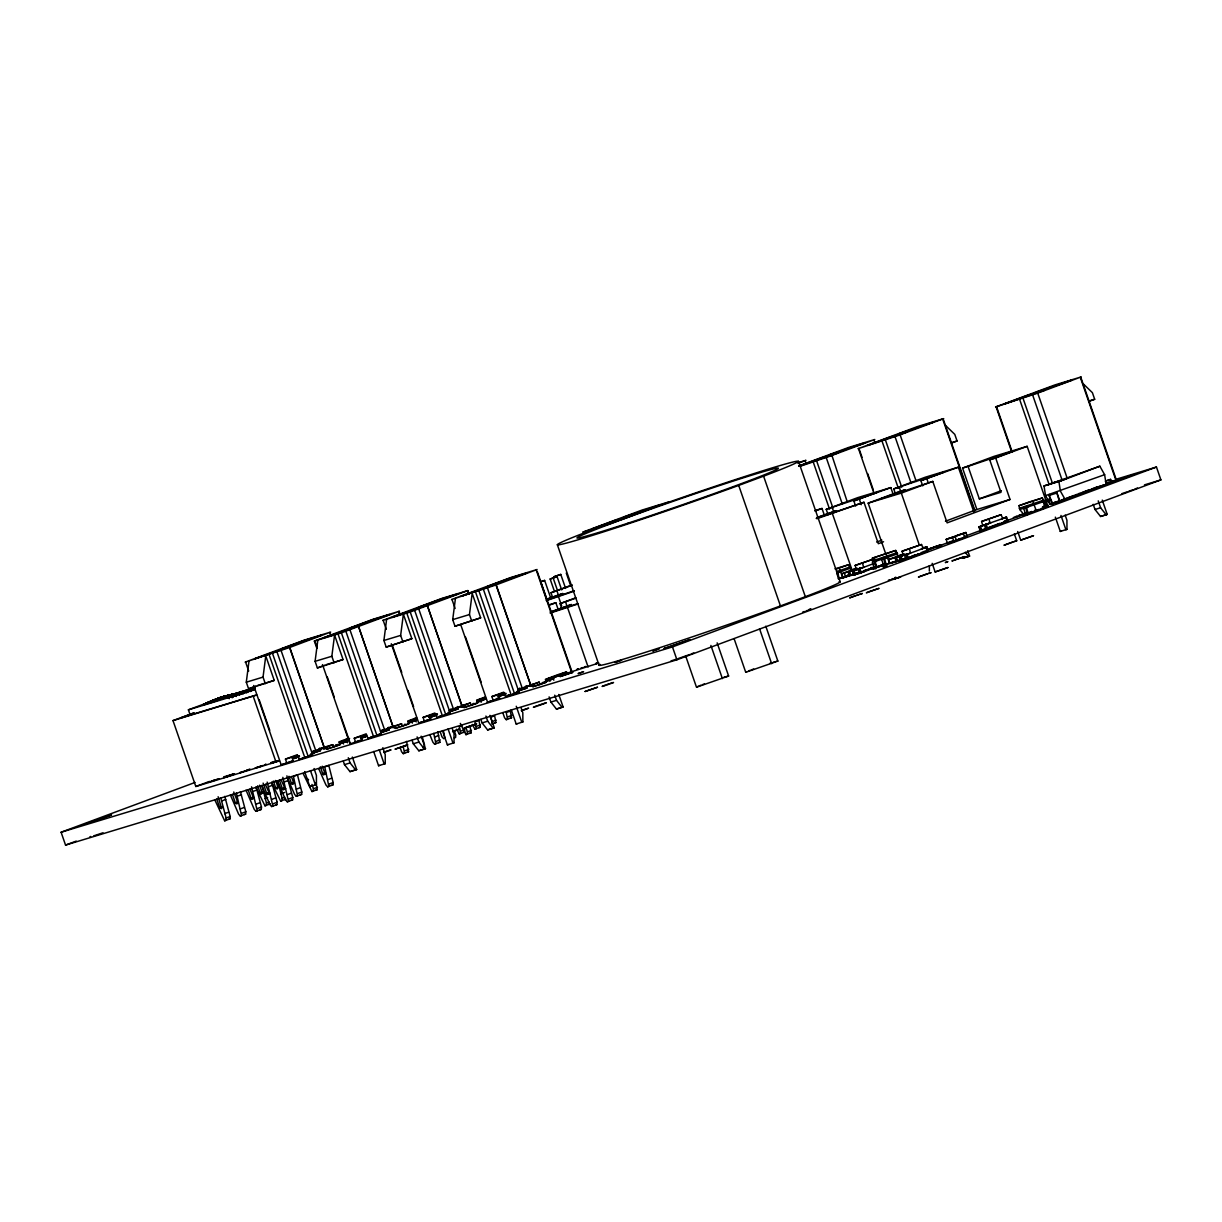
<?xml version="1.0" encoding="UTF-8"?>
<svg xmlns="http://www.w3.org/2000/svg" width="1222" height="1222" viewBox="0 0 1222 1222"><rect width="100%" height="100%" fill="white"/><g stroke="black" fill="none" stroke-linecap="round" stroke-linejoin="round"><path stroke-width="1.5" d="M850.497 571.499L850.588 568.093L848.786 564.656L834.977 568.856M897.406 557.278L897.498 553.872L895.711 550.45L872.34 558.179L873.043 561.983M1044.016 508.184L1044.184 501.387L1042.397 497.965L1028.588 502.15L1019.026 505.694L1019.744 509.498L1024.082 514.752L1044.016 508.184L1024.082 514.752M239.604 695.364L239.726 693.577L254.894 687.94M220.724 797.859L226.131 818.007L225.917 820.39L224.634 820.772L214.721 799.677M224.634 820.772L229.95 818.877L230.164 816.51L224.756 796.362M236.381 793.109L241.574 815.639L240.291 816.021L238.641 814.219L230.378 794.926M240.291 816.021L245.607 814.142L245.821 811.759L240.413 791.612M251.518 786.831L257.246 810.889L255.948 811.286L254.298 809.468L246.034 790.191M255.948 811.286L261.279 809.392L261.477 807.024L256.085 786.861M262.119 785.914L266.457 803.022L266.259 805.39L264.96 805.787L256.116 787.732M267.175 782.095L272.903 806.138L271.62 806.535L269.955 804.733L261.707 785.441M271.62 806.535L276.936 804.641L277.15 802.274L271.742 782.111M277.776 781.163L282.129 798.272L281.915 800.639L280.632 801.036L271.773 782.997M282.847 777.345L288.56 801.403L287.277 801.785L285.627 799.982L277.363 780.69M287.277 801.785L292.608 799.891L292.806 797.523L286.88 775.848M296.289 796.286L301.62 794.392L301.819 792.024L297.481 774.916L293.448 776.428L297.572 795.904L296.289 796.286L294.639 794.483L287.43 778.246M311.946 784.448L313.443 788.786L313.244 791.153L311.946 791.535L303.102 773.495M311.946 791.535L317.277 789.656L315.979 782.935M327.618 786.8L332.934 784.906L333.148 782.538L328.794 765.43L324.762 766.927L328.901 786.403L327.618 786.8L325.953 784.982L318.759 768.745M406.483 741.372L407.293 745.023L395.027 749.178L407.781 744.763L403.26 746.52L404.558 753.241L403.26 753.623L401.61 751.82L400.113 747.482M403.26 753.623L408.591 751.729L407.293 745.023M433.779 733.383L435.887 743.74L434.589 744.137L432.939 742.319L429.808 734.59M434.589 744.137L439.92 742.243L437.812 731.886M461.947 725.792L459.258 726.785L460.557 733.49L459.258 733.887L456.616 729.183M459.258 733.887L464.589 731.993L464.803 729.626M465.918 734.636L471.234 732.742L469.951 726.036L465.918 727.533L467.415 731.871L467.201 734.239L465.918 734.636L460.312 723.393M474.93 729.137L480.246 727.243L478.963 720.537L474.915 722.034L476.213 728.74L474.93 729.137L472.272 724.432M492.084 721.622L491.886 724.004L495.918 722.508L494.62 715.787L490.587 717.283L492.084 721.622L496.117 720.125M506.244 719.651L511.575 717.757L510.277 711.051L506.244 712.548L507.542 719.254L506.244 719.651L504.594 717.833L503.097 713.495M254.298 687.91L245.698 691.973L254.94 687.711L236.426 693.775L236.243 695.715L234.792 694.371L226.223 697.793L239.726 693.577M265.327 683.724L263.036 677.11L265.77 655.893L274.247 680.41L248.585 688.796L246.294 682.197L249.013 660.98M334.125 662.874L331.849 656.26L334.568 635.043L343.061 659.544L317.384 667.945L315.093 661.331L317.827 640.114M402.939 642.008L400.648 635.409L403.382 614.192L411.86 638.694L386.198 647.095L383.907 640.481L386.626 619.264M471.738 621.158L469.462 614.559L472.181 593.342L480.674 617.843L454.996 626.229L452.705 619.63L455.439 598.413M242.964 694.203L243.209 692.37M237.832 695.135L238.137 693.18L239.481 694.554L239.863 692.568L241.162 693.974L241.62 691.973L242.842 693.393L244.492 692.843L243.346 691.377L242.842 693.393M246.202 693.057L246.539 691.178L247.715 692.507M250.846 689.59L250.357 691.515L252.007 689.147M1096.577 487.456L1104.413 485.042L1059.978 501.28L1056.694 492.237L1059.505 501.692L1070.991 497.186M874.876 567.741L873.119 568.856L872.707 567.65L873.837 567.222M246.08 692.309L246.676 690.262L247.592 691.805L246.08 692.309L245.042 690.797M249.655 689.284L248.998 691.347L248.219 689.758M234.807 694.065L219.425 697.945L203.784 704.529L225.276 696.387L235.602 693.668L203.539 704.743L218.937 697.991L235.663 693.592L222.801 696.754L203.769 704.727L219.853 697.686L235.128 693.653M253.091 688.23L252.328 690.323L254.833 687.619L218.539 698.617L188.402 709.829L190.235 715.114M1026.251 513.836L1024.494 514.951L1024.067 513.744L1025.197 513.316M208.275 702.696L212.277 700.542L204.257 704.3M250.434 689.911L254.436 687.772L219.929 698.358M212.536 700.45L204.96 703.994L219.425 697.945L205.785 704.208M289.583 647.523L330.673 632.064L304.324 640.099L245.148 662.141L289.583 647.523L324.365 747.94L289.751 647.324M496.01 584.956L537.1 569.498L510.735 577.532L451.56 599.528L496.01 584.956L530.776 685.374L496.163 584.758M449.436 710.761L470.394 702.971L471.218 705.384L477.573 703.017L476.748 700.603L485.485 697.365M206.197 703.444L203.539 704.743L214.262 701L219.425 697.945L205.876 703.628L207.618 702.681M255.077 689.177L245.928 691.957L254.436 687.772L245.714 691.896L254.695 687.665M208.168 703.49L235.602 693.668M219.425 697.945L214.705 700.343L223.473 696.509L234.105 694.371L221.09 697.258L218.937 697.991L235.311 693.836M838.918 579.075L838.078 572.706L850.588 568.093M685.588 655.725L696.464 687.146L698.572 686.153M717.131 642.864L728.618 676.026L696.616 687.161M734.239 639.06L745.71 672.222L746.902 671.596M765.782 626.183L777.864 661.087L745.863 672.237M214.705 700.343L219.166 697.961L235.51 693.577M231.218 694.936L233.203 694.738L220.54 697.441L211.207 702.513M232.119 695.165L229.064 695.287L222.404 698.709L216.905 699.244L231.722 694.615L227.46 695.776M220.479 699.381L221.808 698.419L218.28 698.77L221.808 698.419L212.918 701.963L213.529 701.245L211.07 701.581L218.494 698.266M247.058 691.683L248.677 690.613L246.37 691.866M253.366 689.743L254.97 688.704L246.432 691.53M208.809 702.085L215.591 699.29L207.251 702.833L217.287 698.74L216.141 699.519M215.622 699.274L204.211 704.636M89.771 836.994L90.642 836.459M404.558 724.325L405.322 724.249M518.021 691.912L513.209 693.791M542.171 682.609L542.935 682.533M1051.332 503.006L1052.096 502.929M206.885 703.887L208.855 702.742L204.899 704.468L211.498 701.016M225.276 696.387L223.962 697.136L225.749 696.54M206.976 703.185L208.458 702.345M249.151 690.415L254.94 687.711M247.944 691.438L253.03 688.872M209.741 702.146L217.317 698.847L209.329 701.825M212.949 700.97L214.644 700.038L212.659 700.389M250.617 689.559L248.035 690.858L255.108 688.2M213.881 699.916L219.807 697.976M205.876 703.628L209.588 701.734M248.035 690.858L254.833 687.619M943.537 418.672L900.11 434.833L916.256 481.453M995.609 406.972L1054.846 384.945L1081.195 376.911L1037.722 393.117L1066.913 477.405M216.905 699.244L220.372 697.579M207.251 702.833L209.115 701.932M251.274 689.147L249.777 689.911M251.778 690.262L254.97 688.704L249.044 691.102M251.747 688.948L249.425 690.048L254.436 687.772M900.767 434.681L858.058 448.703L917.233 426.661L943.583 418.611M858.043 569.192L859.265 568.704L857.294 569.269M904.967 554.971L906.174 554.483L904.204 555.048M907.457 554.085L905.884 554.696M903.394 555.323L904.845 554.88C904.448 561.219 910.772 559.294 906.709 554.528L905.976 554.757M986.368 524.375L987.361 524.238L986.414 524.635M1013.374 517.486L1014.245 517.395M1014.321 533.877L1016.719 540.766L1003.965 545.241L1012.778 541.957M1020.721 540.155L1033.461 535.694L1020.721 540.155L1017.727 531.539M875.746 566.657L872.707 567.65M883.185 564.396L882.055 564.824L882.483 566.015C890.349 566.794 882.238 559.63 885.858 558.103L884.606 557.217A2.123 1.696 73.1 0 0 883.827 559.462L885.232 563.571M885.11 563.816L882.055 564.824M1027.167 512.721L1024.067 513.744M211.284 701.581L214.644 700.038M987.666 528.759L1007.997 521.214L1006.592 517.196L980.67 526.346L986.826 524.101M984.367 525.002L985.894 529.401L987.269 528.958M487.273 702.329L499.615 698.22L498.775 695.807L505.771 693.21M250.327 690.705L254.97 688.704M251.9 689.376L255.169 687.971M314.36 641.076L340.251 633.256L399.487 611.199L373.122 619.249L314.36 641.076L316.88 648.378M418.611 723.119L430.816 719.071L429.976 716.657L436.957 714.06M233.753 694.004L230.393 694.753L234.548 693.791L218.28 698.77L219.945 698.648M846.831 500.516L831.953 455.531L800.593 466.132M392.949 727.793L395.073 727.029M859.066 568.978L859.799 568.749C862.427 573.744 860.028 574.508 859.066 568.978C863.893 566.977 854.636 568.704 860.41 573.103L859.433 573.393L857.905 569.009M533.892 706.927C528.943 709.31 560.791 697.762 538.138 705.369M1001.353 523.398L1002.422 522.985L1001.429 523.276M811.148 609.03L809.132 609.809M867.589 592.227L866.337 592.823L879.076 588.347L868.766 591.784M953.16 560.424L951.907 561.02L964.662 556.606L954.336 559.982M229.858 694.936L222.969 696.708L229.965 694.875M467.827 590.577L441.936 598.383L382.7 620.425L409.049 612.405L467.827 590.577L469.049 594.091M560.211 676.545L572.706 672.329L560.211 676.545L559.37 674.132L545.394 679.325M208.504 782.187L210.26 781.5M217.149 779.407L218.921 778.72M224.13 777.436L225.902 776.749M234.548 773.984L223.763 777.666M239.772 772.701L241.528 772.014M250.189 769.234L245.744 770.883M257.17 767.279L255.047 768.18L261.386 766.148M264.074 765.186L266.197 764.269L265.067 764.575M272.812 762.528L270.688 763.445L277.027 761.413M309.471 755.395L311.595 754.478L310.464 754.784M337.516 744.488L335.393 745.405L336.508 745.099M378.27 734.529L380.042 733.842M447.084 713.679L448.841 712.991M507.237 695.608L508.994 694.921M1003.613 521.718L1005.523 521.015M1007.325 520.541L1007.753 520.282M691.041 654.014L693.806 652.93M1134.734 489.09L1137.514 488.006M350.179 743.831L362.002 739.921L361.162 737.508M699.732 685.695L701.107 685.16M748.994 670.756L750.369 670.236M859.173 568.673L859.921 568.566M859.494 573.378L860.716 572.874L854.392 574.89L853.063 570.705L854.835 570.124M1024.448 513.866L1018.522 516.005M894.703 578.006L895.879 577.548M945.477 562.67L947.905 561.631L945.416 562.349M229.446 696.173L218.937 697.991L220.54 697.441M922.87 552.772L921.587 553.276L927.895 551.275M979.525 526.713L980.976 530.883L987.193 528.851L985.894 529.401M763.597 476.168L738.714 485.424A127.592 3.788 -19.1 0 1 557.858 544.89A127.592 3.788 -19.1 0 1 718.567 485.165A127.592 3.788 -19.1 0 1 763.597 476.168L805.329 596.687L780.446 605.929A127.592 3.788 -19.1 0 1 653.159 649.844A127.592 3.788 -19.1 0 1 600.017 664.386M797.966 463.352L805.97 460.327L798.699 462.512M831.311 455.684L874.784 439.492L848.74 447.405L798.806 465.933M229.324 696.403L232.088 697.243L233.341 696.769L233.249 694.936L234.746 696.25L234.792 694.371L236.426 693.775M1106.093 483.408L1116.511 479.818M610.282 523.673L618.225 520.725M995.609 407.002L1037.722 393.117M248.585 688.796L255.719 686.138M550.694 597.925L544.63 580.419L540.689 581.886L546.142 597.634M560.761 574.416L553.765 576.815L560.761 574.416L565.618 588.424M550.144 579.014L557.14 576.631L550.144 579.014L554.391 591.265M279.441 760.909L195.81 786.494L173.005 720.613L194.252 712.716M193.381 713.236L180.871 717.879L255.535 695.257M317.384 667.945L324.517 665.287M173.005 720.613L256.773 694.982M386.198 647.095L411.86 638.694M454.996 626.229L480.674 617.843M951.709 442.975L957.07 440.974L954.779 434.375L944.698 424.645M552.879 598.169L551 592.762L571.972 584.971M551 592.762L572.247 585.277M546.402 599.192L562.853 593.48L547.578 599.162M574.325 590.7L546.31 600.124M546.371 600.644L574.309 591.097M1089.321 401.259L1094.683 399.273L1092.392 392.659L1083.578 384.151M548.861 605.333L555.842 602.736L558.332 609.915M561.295 607.227L560.043 603.622L575.776 597.787M560.043 603.622L575.761 598.169M815.028 511.056L822.024 508.459L824.514 515.638M828.104 514.752L826.225 509.345L857.691 497.644L890.838 487.593L893.313 494.773M550.206 612.008L571.453 604.493L551.076 612.054M826.225 509.345L877.625 492.13L853.857 500.974L855.629 506.091M577.838 603.607L551.29 612.222M550.175 613.093L578.113 603.912M853.857 500.974L890.838 487.593M816.846 517.517L836.337 510.643L817.671 517.578M895.619 494.33L893.74 488.922L925.207 477.237L958.354 467.186L973.888 512.049M893.74 488.922L944.682 471.86L920.914 480.689L922.702 485.821M816.815 518.724L863.969 502.273L878.328 543.714L883.567 541.758M920.914 480.689L958.354 467.186M885.568 553.383L868.17 503.143L899.636 491.458L905.151 489.778L881.383 498.622L932.783 481.407L947.126 522.863L1010.044 499.477L995.701 458.021L989.728 459.839L1000.986 492.329L979.326 498.882L968.068 466.392L962.554 468.072L976.897 509.513L1010.044 499.477M962.554 468.072L994.005 456.371L1027.152 446.336L1047.666 505.541M968.068 466.392L1013.496 450.994L989.728 459.839M868.17 503.143L901.317 493.108L932.783 481.407M995.701 458.021L1027.152 446.336M1116.297 479.207L1156.455 467.033L1160.9 479.895L676.927 659.788L65.545 845.089L61.1 832.243L195.046 782.447M195.81 786.494L209.39 781.454M211.406 781.194L214.094 780.186M213.224 780.736L217.256 779.239M229.767 775.451L225.734 776.948L232.913 774.488M241.391 772.197L245.423 770.7M244.537 771.235L248.57 769.738M979.326 498.882L1001.398 490.679M257.048 767.447L261.08 765.95M260.21 766.5L262.898 765.491M276.752 761.199L272.72 762.696L278.555 760.741M299.344 755.776L292.364 758.373L293.204 760.771L286.849 763.139L285.459 759.122L297.313 754.722M292.211 757.93L297.45 755.99M293.402 758.327L296.549 757.151M294.349 758.19L297.496 757.029M293.922 758.633L297.572 757.273M311.656 752.034L318.652 749.437M320.088 749.055L325.281 747.131M338.983 741.891L347.705 738.638M876.632 542.064L881.872 540.124M311.824 752.477L332.781 744.687L333.621 747.085L339.96 744.733L339.136 742.319L349.614 738.424M327.557 747.513L323.525 748.949L327.114 747.589M65.545 845.089L76.268 841.103M310.587 754.066L320.515 750.629L319.675 748.215M341.473 742.839L347.827 740.471L343.581 741.754M355.648 742.289L354.258 738.271L366.111 733.857M285.459 759.122L297.771 755.395L299.161 759.412L312.649 754.875L277.043 652.044M332.781 744.687L325.632 746.841L326.473 749.254L331.238 747.482M299.161 759.412L312.649 754.875M361.009 737.08L366.249 735.14M360.536 737.798L366.401 735.568M360.627 738.057L365.347 736.301M363.148 737.34L366.295 736.163M362.72 737.783L366.386 736.423M380.47 731.184L392.69 726.632M407.781 721.026L416.519 717.788M945.446 521.214L976.897 509.513M387.16 728.847L394.08 726.265M380.622 731.611L401.58 723.821L402.42 726.235L408.774 723.867L407.934 721.469L416.671 718.215M1060.314 500.363L1050.294 504.09L1045.543 495.628L1044.016 485.944L1061.139 480.826L1099.861 466.208L1104.627 474.686L1106.139 484.355L1092.88 489.335M1046.261 485.333L1099.861 466.208M388.489 727.365L389.314 729.778L382.96 732.131L382.135 729.717M410.287 721.973L416.626 719.621L412.379 720.904M424.462 721.423L423.072 717.406L434.925 713.006M1061.139 480.826L1058.894 481.437L1060.406 491.122L1065.172 499.584L1049.683 504.258L1048.293 500.241L1044.779 501.31M354.258 738.271L366.569 734.529L367.959 738.546L381.463 734.025L345.841 631.194M401.58 723.821L394.446 725.99L395.271 728.404L400.037 726.632M367.959 738.546L381.463 734.025M429.823 716.229L435.063 714.274M432.496 715.787L435.643 714.61M429.441 717.192L436.682 714.733M431.534 716.917L436.773 714.977M449.268 710.333L462.894 705.415M476.595 700.175L485.317 696.937M419.222 722.889L422.186 721.79M465.17 705.812L461.137 707.233L465.536 705.598M448.199 712.365L458.128 708.913L457.288 706.499M479.085 701.123L485.44 698.77L481.193 700.053M493.26 700.573L491.87 696.555L503.724 692.156M423.072 717.406L435.383 713.679L436.773 717.696L450.261 713.174L414.655 610.343M470.394 702.971L463.245 705.14L464.085 707.538L468.851 705.781M835.787 569.269L848.786 564.656M436.773 717.696L450.261 713.174M498.622 695.379L503.861 693.424M499.813 695.761L504.549 694.004M500.76 695.624L505.48 693.867M505.572 694.127L497.4 696.952M518.082 689.468L539.192 682.12L540.032 684.519L546.387 682.166L545.547 679.753L566.519 671.963L567.344 674.376M518.235 689.911L539.192 682.12M221.778 800.914L225.81 799.417M488.021 702.039L490.984 700.924M533.968 684.946L529.936 686.382L533.525 685.023M560.287 675.094L554.971 677.064L598.765 663.057M855.156 565.435L874.601 558.714L855.156 565.435L856.225 569.574L863.618 567.344L862.533 563.205M872.34 558.179L895.711 550.45M517.013 691.499L526.926 688.062L526.102 685.649M549.472 679.676L554.238 677.905L549.992 679.203M237.45 796.164L241.482 794.667M491.87 696.555L504.182 692.828L505.572 696.846L519.075 692.324L483.454 589.478M532.059 684.274L532.884 686.688L546.387 682.166M876.021 559.523L872.63 560.776L897.085 552.665L895.604 553.123M505.572 696.846L519.075 692.324M1019.026 505.694L1042.397 497.965M1071.083 497.43L1052.646 503.51L1049.102 495.429L1052.111 503.892L1060.054 501.539M1104.627 474.686L1045.543 495.628M253.107 791.413L257.139 789.916M883.46 557.492L882.635 557.828A2.123 1.696 73.1 0 0 881.856 560.058L883.262 564.167M901.805 560.531L900.721 560.791L899.331 556.774L903.134 555.353L902.065 551.229L921.525 544.493L923.221 548.403M981.327 530.669L980.273 531.005L978.883 526.988L982.702 525.567L981.617 521.443L1001.078 514.706L1002.788 518.602M268.764 786.663L272.796 785.166M858.638 572.492L843.088 577.838L841.698 573.821L855.033 568.856M981.617 521.443L1001.078 514.706M902.065 551.229L921.525 544.493M284.436 781.927L288.468 780.415M859.402 568.398L852.406 570.995L854.041 570.414L855.492 574.584M858.44 568.902L856.485 569.544M859.799 568.749L873.134 563.8M1046.139 500.195L1049.53 498.927M216.737 799.066L219.731 807.696L222.419 806.703M257.674 785.807L260.057 792.711L262.745 791.703M260.057 792.711L262.929 792.116M907.198 557.66L889.998 563.617L888.608 559.6L901.943 554.635M260.24 793.109L263.158 792.467M904.158 554.253L895.008 557.66L896.398 561.677M232.394 794.315L235.388 802.961L238.076 801.953M273.331 781.057L275.729 787.961L278.417 786.968M846.922 575.699L848.037 575.287M903.913 554.437L896.429 557.232L897.819 561.249L915.018 555.292L911.811 556.254M1046.231 501.478L1049.713 500.18M260.469 793.475L263.433 792.757M984.29 524.986L987.452 523.795M1044.627 502.563L1049.866 500.623M235.388 802.961L238.259 802.365M260.744 793.765L263.723 792.956M275.729 787.961L278.585 787.365M839.27 578.785L846.602 576.31M847.869 575.837L850.42 574.89L838.093 578.617M946.149 539.391L965.884 532.487L967.274 536.504L953.939 541.468L952.549 537.451L946.149 539.391L947.539 543.408L956.49 540.521L955.085 536.504L948.684 538.444M988.094 523.719L990.66 522.802L989.652 523.047M1004.851 517.639L1006.592 517.196M843.088 577.838L853.888 573.821M925.207 547.593L927.04 546.982L928.43 551C926.23 550.786 926.612 544.386 921.525 548.877M985.436 524.91L986.887 529.095M248.066 789.565L251.045 798.21L253.733 797.202M288.988 776.306L291.386 783.21L294.074 782.217M906.709 554.528L927.04 546.982M952.549 537.451L965.884 532.487M849.519 571.438L850.909 575.455L858.409 572.675M251.045 798.21L253.916 797.615M291.386 783.21L294.258 782.615M861.495 571.957L866.459 570.124M1105.375 481.331L1110.615 479.375L1111.455 481.789M251.228 798.608L254.145 797.966M291.569 783.623L294.487 782.981M832.503 513.958L853.796 575.012L874.127 567.451M263.127 783.103L266.717 793.46L269.405 792.467M266.717 793.46L269.573 792.864M861.189 572.767L881.52 565.221L880.482 565.633M266.885 793.872L269.818 793.231M873.119 568.856C880.97 569.651 872.905 562.426 876.495 560.944L875.242 560.058A2.123 1.696 73.1 0 0 874.478 562.303L875.884 566.412M875.227 564.61L877.396 567.237L897.33 560.669M279.38 780.079L282.374 788.709L285.062 787.716M320.317 766.805L322.715 773.725L325.403 772.716M895.802 560.883L896.917 560.47M267.129 794.224L270.077 793.506M282.374 788.709L285.245 788.114M322.715 773.725L325.571 773.129M882.483 566.015L884.27 563.984M877.396 567.237L899.148 560.211M1049.683 504.258L1056.037 501.891M1105.895 483.362L1109.072 482.186M282.557 789.122L285.474 788.48M322.883 774.122L325.816 773.48M1077.758 494.085L1062.193 499.874L1077.071 495.353M921.831 552.313L953.725 540.46M964.357 536.504L999.81 523.322M1003.354 522.008L1031.704 511.468M1042.351 507.512L1047.865 505.358L1048.293 506.565L1045.971 506.626L1043.344 501.6M1068.257 497.843L1073.985 495.781L1072.045 496.56M1085.732 491.351L1090.482 489.579L1085.136 491.198M1091.765 488.953L1096.485 487.196M282.786 789.473L285.749 788.77M323.127 774.488L326.075 773.77M1052.295 503.922L1063.751 499.661M1085.548 491.55L1097.081 487.257M980.273 531.005L1000.604 523.444M1036.959 510.002L1034.774 510.185M900.721 560.791L921.037 553.23M921.495 553.215L921.006 553.352M947.539 543.408L960.874 538.444M981.969 530.577L980.518 526.407L978.883 526.988M1037.814 509.818L1038.929 509.406M901.301 560.684L907.717 558.744L906.342 559.172M1024.494 514.951C1032.376 515.745 1024.219 508.535 1027.87 507.038L1026.617 506.152A2.123 1.696 73.1 0 0 1025.838 508.398L1027.244 512.507M908.099 558.546L928.43 551M1048.293 506.565L1044.902 507.634L1043.603 506.58M61.1 832.243L672.467 646.927L1156.455 467.033M224.619 813.669L228.651 812.172M264.96 798.684L267.649 797.676M240.291 808.933L244.324 807.421M280.617 793.933L284.65 792.436M434.589 737.034L438.622 735.537M255.948 804.183L259.981 802.686M296.289 789.183L300.322 787.686M271.605 799.432L275.637 797.935M287.277 794.682L291.31 793.185M327.603 779.697L331.636 778.2M404.757 750.858L408.805 749.361M304.66 771.556L309.777 786.586L310.831 786.189M343.275 761.184L344.467 764.621L350.011 771.632L356.687 769.539L352.348 757.044M226.131 818.007L230.164 816.51M266.457 803.022L269.145 802.014M314.039 768.546L316.422 775.435L316.437 784.493L315.398 784.875L310.449 770.593M350.011 771.632L356.687 769.539M460.755 731.123L463.459 730.13M241.788 813.272L245.821 811.759M282.129 798.272L284.818 797.279M436.086 741.372L440.119 739.875M476.427 726.372L480.46 724.875M257.445 808.521L261.477 807.024M264.96 805.787L270.291 803.893L268.993 804.29M297.786 793.521L301.819 792.024M273.117 803.771L277.15 802.274M313.443 788.786L317.476 787.274M280.632 801.036L285.948 799.142L284.665 799.539M467.415 731.871L471.448 730.374M507.756 716.886L511.789 715.389M288.774 799.02L292.806 797.523M329.115 784.035L333.148 782.538M373.642 751.454L378.576 765.736L379.63 765.339M412.089 740.318L413.28 743.77L418.825 750.766L425.485 748.674L421.162 736.179M382.837 747.696L385.22 754.57L385.251 763.643L384.197 764.025L379.248 749.743M418.825 750.766L425.485 748.674M442.44 730.588L447.389 744.87L448.443 744.488M480.888 719.468L482.079 722.905L487.624 729.916L494.299 727.823L489.961 715.328M452.247 728.556L454.034 733.719L454.049 742.777L453.011 743.175L448.062 728.892M487.624 729.916L494.299 727.823M511.254 709.738L516.188 724.02L517.242 723.623M549.106 696.891L550.893 702.054L556.438 709.066L563.098 706.973L558.775 694.478M521.046 707.706L522.833 712.869L522.863 721.927L521.809 722.324L516.249 706.255M556.438 709.066L563.098 706.973M969.596 556.086L962.936 558.179L969.596 556.086L967.732 550.74M1055.35 517.15L1060.299 531.433L1061.353 531.035M1093.201 504.304L1095.004 509.467L1100.548 516.478L1107.208 514.386L1102.259 500.103M1065.156 515.119L1066.943 520.282L1066.959 529.34L1065.92 529.737L1060.971 515.455M1100.548 516.478L1107.208 514.386M702.681 684.564L704.437 683.923M751.942 669.641L753.684 668.999M623.602 518.861L668.358 502.043L642.008 510.078L582.833 532.12L605.089 525.384M596.122 663.21L597.573 662.675M979.616 526.758L981.892 525.857M1004.117 517.899L1005.828 517.334L1006.791 520.098M901.744 555.903L899.331 556.774M1015.39 516.707L1016.841 516.173M929.82 548.51L931.271 547.975M1006.302 521.809L1001.353 523.474M535.083 706.484L536.519 705.949M605.333 685.099C592.426 690.048 623.251 679.417 610.252 683.388M224.558 696.265L222.74 696.769L231.569 694.799L226.223 695.99M879 566.122L880.848 565.419M233.203 694.738L221.243 698.19L222.603 698.144M543.927 681.922L552.955 678.928L545.256 681.8M580.374 672.68C571.911 675.903 589.722 669.381 581.244 672.589M870.522 568.154L871.683 567.741M1020.95 515.195L1024.021 514.095M935.441 546.982L940.94 544.844L938.847 545.424M939.168 546.112C932.829 548.525 946.179 543.622 939.825 546.035M884.728 566.351C878.374 568.765 891.724 563.861 885.37 566.275M1128.609 491.336L1133.359 489.625M689.651 654.549L678.21 658.566M545.745 680.578L547.288 680.043M1058.191 501.585L1055.35 502.532M854.239 570.369L855.644 569.834M584.192 666.998L585.812 666.433M1003.308 518.189L1004.744 517.731L1002.269 518.602M901.149 556.147L902.554 555.613M891.632 579.106L893.251 578.525M806.062 610.908L807.681 610.343M855.094 595.756L849.596 597.894L862.35 593.48L859.86 594.152M477.237 701.336L478.78 700.802M609.136 524.085L606.906 524.834M408.728 722.08L410.256 721.56M622.792 519.151L620.409 519.946M856.683 569.421L855.431 569.864L856.714 569.498M923.969 547.945L921.495 548.8M1071.236 496.85L1068.853 497.66M902.34 555.643L903.623 555.292M1018.461 515.608L1020.126 515.027M932.89 547.41L934.57 546.83M383.784 752.156L387.084 751.026M383.845 752.569L391.04 749.896L388.55 750.552M452.598 731.306L459.839 728.984L452.659 731.703M521.397 710.456L528.637 708.134L521.458 710.853M606.952 684.519L608.632 683.938M340.251 742.823L341.717 742.334M878.19 566.412L875.823 567.191M214.736 701.352L221.808 698.419L216.386 699.015M214.476 780.369L208.137 782.401M275.5 761.566L278.387 760.588M340.205 743.526L343.092 742.533M338.83 744.351L346.529 741.494L345.414 741.8M409.003 722.676L415.343 720.644L407.644 723.5M1019.209 515.379L1022.509 514.248M477.817 701.81L484.141 699.778L476.443 702.65M933.7 547.166L936.999 546.035M103.015 832.778L93.804 835.833M1121.903 493.642L1127.02 491.901M219.899 697.67L221.09 697.258M1001.658 518.754L1002.468 518.479M580.878 668.129L582.512 667.579M888.333 580.236L889.952 579.686M802.762 612.039L804.382 611.489M856.775 595.175L858.394 594.625M927.208 573.76L918.409 577.044L931.149 572.629L928.659 573.286M921.999 548.571L926.337 547.105M1021.76 514.477L1023.211 513.988M1015.436 517.028L1016.887 516.555M936.189 546.28L937.656 545.806M929.866 548.831L939.687 545.18M596.168 663.531L597.634 663.057M769.753 663.439L771.51 662.874M1014.993 517.181L1017.651 516.326M1003.949 521.687L1004.942 521.366M929.484 548.968L932.142 548.113M871.103 567.802L872.111 567.482M231.477 774.794L233.784 774.061M247.104 770.059L249.425 769.31M240.535 772.625L242.857 771.876M595.786 663.668L598.429 662.813M370.388 737.233L372.695 736.484M439.187 716.382L441.509 715.634M514.569 692.966L516.891 692.217M508.001 695.517L510.307 694.783M671.031 660.903L676.499 659.162M859.051 568.734L859.921 568.459M894.657 577.685L895.848 577.303M1014.229 541.483L1016.719 540.827M809.086 609.488L810.278 609.106M723.852 677.293L728.618 676.026M773.098 662.37L775.68 661.591M952.045 442.501L957.07 440.974M1089.657 400.785L1094.683 399.273M541.575 581.351L544.63 580.419M246.294 682.197L263.036 677.11M315.093 661.331L331.849 656.26M383.907 640.481L400.648 635.409M452.705 619.63L469.462 614.559M815.043 510.567L822.024 508.459M257.506 685.481L274.247 680.41M326.305 664.631L343.061 659.544M863.969 502.273L816.189 518.372M230.5 695.776L243.27 691.896M246.92 690.797L252.389 689.147M188.402 709.829L254.069 689.926M548.861 604.859L555.842 602.736M1051.042 483.347L1065.981 479.024M1044.016 485.944L1061.078 480.628M1107.04 480.46L1110.615 479.375M1042.29 500.638L1043.771 500.18L1019.316 508.291M1042.702 501.83L1044.184 501.387L1025.9 507.634L1024.647 506.748A2.123 1.696 73.1 0 0 1023.868 508.994L1025.273 513.103M1110.661 481.59L1113.502 480.735M1019.744 509.498L1024.341 508.108M1096.226 487.364L1106.139 484.355M1082.891 492.206L1094.454 488.693L1078.782 493.566M1042.427 507.13L1047.865 505.358M982.702 525.567L990.691 522.879M848.694 567.344L850.161 566.886L836.551 571.713M1026.908 513.637L1027.901 513.332M956.948 535.373L963.348 533.434L964.738 537.451L958.338 539.391M896.016 554.33L897.498 553.872L883.888 558.698M882.406 559.141L874.524 561.54L873.44 560.577A2.123 1.696 73.1 0 0 872.508 562.899L873.913 567.008M1006.363 521.794L1007.997 521.214M997.03 524.788L1003.965 522.787M852.498 569.803L857.294 568.337L848.099 571.865L849.489 575.883M899.407 555.582L904.204 554.131M841.698 573.821L856.851 569.04M888.608 559.6L903.761 554.819M903.134 555.353L910.527 553.123L909.458 548.984M962.478 537.955L967.274 536.504M1144.479 484.874L1160.9 479.895M864.244 570.506L869.056 569.04M912.758 555.796L917.554 554.345M870.568 568.795L877.488 566.794L870.599 568.872M893.511 562.089L894.504 561.784M852.024 574.951L845.624 576.891L844.234 572.874M853.445 574.508L859.845 572.568L850.909 575.455M892.534 562.67L898.949 560.73M901.958 559.813L905.151 558.836M853.796 575.012L854.881 574.752M857.89 573.592L864.779 571.514M1095.004 509.467L1100.61 507.772L1106.154 514.768M561.158 673.582L566.519 671.963M223.733 776.871L232.867 774.106M271.101 762.513L276.569 760.848M318.82 748.842L324.319 747.131M387.634 727.991L393.117 726.265M434.177 715.069L437.491 714.06M294.578 757.991L299.543 756.494M361.743 737.645L366.692 736.133M428.891 717.283L437.155 714.778M501.005 695.425L505.954 693.928M429.029 717.375L431.946 716.489M313.367 752.798L320.515 750.629M332.827 746.886L339.96 744.733M382.18 731.932L389.314 729.778M401.626 726.036L408.774 723.867M429.105 717.62L432.038 716.734M450.979 711.082L458.128 708.913M470.439 705.186L477.573 703.017M519.793 690.231L526.926 688.062M326.473 749.254L333.621 747.085M395.271 728.404L402.42 726.235M464.085 707.538L471.218 705.384M532.884 686.688L540.032 684.519M293.204 760.771L280.755 764.972L286.849 763.139M354.869 742.09L362.002 739.921M423.667 721.24L430.816 719.071M492.466 700.374L499.615 698.22M895.176 578.648L900.782 576.952L894.122 579.045M1060.299 531.433L1066.959 529.34M344.467 764.621L350.088 762.925L355.633 769.921M413.28 743.77L418.886 742.06L424.446 749.071M482.079 722.905L487.7 721.209L493.245 728.22M550.893 702.054L556.499 700.359L562.044 707.355M463.291 732.39L464.589 731.993M478.963 727.64L480.246 727.243M494.62 722.889L495.918 722.508M510.292 718.139L511.575 717.757M407.293 752.126L408.591 751.729M422.965 747.375L424.248 746.993L424.462 744.61L422.14 736.637M438.622 742.625L439.92 742.243M454.279 737.889L455.577 737.492L455.791 735.125L454.279 730.787M469.951 733.139L471.234 732.742M309.777 786.586L316.437 784.493M378.576 765.736L385.251 763.643M447.389 744.87L454.049 742.777M516.188 724.02L522.863 721.927M300.322 794.789L301.62 794.392M315.979 790.038L317.277 789.656M331.651 785.288L332.934 784.906M228.667 819.275L229.95 818.877M244.324 814.524L245.607 814.142M259.981 809.789L261.279 809.392M275.653 805.038L276.936 804.641M291.31 800.288L292.608 799.891M927.834 549.442L928.674 549.197M577.38 669.228L578.235 668.984M1042.962 500.378L1043.145 500.333A2.123 1.696 73.1 0 1 1045.116 501.555L1046.551 505.648M848.893 575.104L847.961 574.982M576.983 669.32L578.266 668.969M472.99 703.689L474.121 703.383M776.612 661.316L777.864 661.087M221.808 698.419L215.286 699.87M907.793 553.978L905.945 554.421L907.335 558.882M935.151 571.957L947.905 567.543L935.151 571.957L932.172 563.342M224.298 698.052L221.243 698.19L227.842 696.769M227.078 695.486L227.842 695.333L225.933 696.494M214.262 701L216.615 700.71M224.161 697.594L226.116 697.395M308.586 779.773L307.043 778.475M233.341 696.769L230.484 695.96L232.088 697.243M261.034 793.949L262.15 792.543L259.644 785.196M226.452 697.609L229.324 698.342L227.506 697.12M227.445 697.548L229.369 698.648M323.387 774.763C327.359 775.298 321.966 767.508 322.287 766.209M283.061 789.763C287.46 790.038 280.724 781.163 281.35 779.483M267.389 794.514C271.803 794.789 265.052 785.914 265.693 784.234M291.798 783.974C295.388 786.052 292.104 777.986 291.569 777.436M251.457 798.974C256.162 800.761 249.731 790.054 250.036 788.969M965.212 552.283L968.542 556.484M275.897 788.373C280.052 791.688 276.065 780.934 275.301 780.461M235.571 803.358C240.81 806.642 233.646 792.834 233.769 791.993M1056.694 492.237L1057.091 492.955L1049.102 495.429L1049.362 494.467L1049.759 495.185M219.731 807.696L221.686 808.643L218.112 796.744M1036.393 511.025L1032.834 501.509M889.708 563.51L886.149 553.994M842.798 577.716L839.239 568.215M1080.722 377.033L1115.701 478.062M1080.294 377.293L1115.9 480.139M1098.227 500.883L1100.61 507.772M1032.651 395.012L1061.826 479.299M1023.12 398.555L1052.478 483.347M1019.728 399.701L1049.102 484.492M1045.895 505.954L1046.322 507.161M996.526 406.605L1011.511 449.91M996.098 406.865L1011.709 451.972M1026.037 513.148L1026.465 514.355M986.276 524.742L987.758 528.805M985.528 524.727L986.383 524.452L985.528 524.971L986.918 528.989M943.109 418.749L974.973 510.75M942.681 419.009L974.545 511.025M926.887 478.887L928.14 482.476M895.039 436.712L911.184 483.347M885.507 440.256L901.744 487.166M899.27 487.257L901.042 492.39M901.317 493.108L919.341 545.134M882.131 441.417L898.369 488.326M873.867 439.859L875.12 443.464M911.673 557.217L904.769 559.294M902.401 560.379L900.95 556.193L899.972 556.499L901.424 560.669M858.913 448.321L862.029 457.334M867.651 473.571L873.272 489.808M858.486 448.581L874.097 493.688M884.025 564.213L884.453 565.419M859.372 499.294L861.25 504.701M874.677 567.054L875.089 568.261M826.225 457.563L842.37 504.197M816.708 461.106L832.946 508.016M832.197 507.527L833.969 512.66M813.317 462.267L829.555 509.177M805.069 460.709L806.321 464.329M838.949 572.324L837.681 571.438A2.123 1.696 73.1 0 0 836.917 573.683L838.323 577.792M798.47 461.259L840.201 581.779M738.714 485.424L780.446 605.929M759.549 628.765L771.647 663.668M710.899 645.445L722.385 678.592M672.467 646.927L676.927 659.788M557.339 544.722L599.07 665.242M566.275 573.026L570.521 585.277M556.82 575.883L561.677 589.89M565.572 601.957L567.344 607.09M567.619 607.808L588.118 667.013M553.199 578.098L557.446 590.348M556.972 590.944L558.744 596.076M558.576 596.932L561.677 605.913M537.237 571.422L572.217 672.467M536.183 569.88L571.789 672.726M552.588 676.621L553.826 680.196M548.754 677.966L549.946 681.418M554.712 695.196L556.499 700.359M487.563 588.087L522.329 688.521M519.747 688.017L520.572 690.43M479.009 591.143L514.63 693.974M475.633 592.288L511.239 695.119M467.384 590.745L468.622 594.35M465.536 637.09L481.147 682.182M451.987 599.452L455.119 608.48M460.74 624.717L487.593 702.299M479.956 698.831L481.147 702.268M485.913 716.046L487.7 721.209M462.13 706.041L427.364 605.608L461.977 706.24M418.749 608.953L453.53 709.371M450.933 708.867L451.773 711.28M410.21 611.993L445.816 714.824M406.819 613.154L442.44 715.985M443.601 731.535L444.9 738.241L443.601 738.638L441.952 736.82L440.439 732.482M398.998 611.336L400.251 614.941M398.571 611.596L399.823 615.201M392.354 645.308L401.733 672.375M407.98 690.415L413.601 706.652M383.189 620.318L386.305 629.33M391.3 643.765L418.795 723.149M414.976 718.322L416.213 721.897M411.142 719.682L412.333 723.119M417.099 736.897L418.886 742.06M349.95 629.804L384.731 730.221M341.396 632.843L377.018 735.675M338.02 634.004L373.627 736.835M329.772 632.446L331.009 636.051M314.802 640.908L317.308 648.118M327.297 676.988L334.171 696.83M339.792 713.068L350.409 743.74M322.501 664.615L349.981 743.999M346.177 739.188L347.415 742.762M342.343 740.532L343.535 743.984M348.301 757.747L350.088 762.925M281.136 650.654L315.918 751.087M313.321 750.583L314.161 752.981M272.598 653.694L308.204 756.54M269.207 654.855L304.828 757.686M259.125 699.641L269.741 730.313M245.576 662.019L248.692 671.046M253.687 685.481L281.182 764.85M253.229 696.296L276.05 762.177M231.691 696.25L232.18 697.808M989.01 519.197L990.08 523.337M250.953 688.872L251.396 690.598M236.289 694.738L236.365 696.464M929.346 565.618L929.346 571.056M989.377 523.245A3.024 2.398 73.1 0 1 989.881 522.268M839.102 581.641A127.592 3.788 -19.1 0 1 805.329 596.687M358.55 626.474L393.163 727.09L358.55 626.474M290.332 646.514L254.802 658.811L290.332 646.514M359.146 625.664L323.616 637.96L359.146 625.664M427.944 604.798L392.415 617.095L427.944 604.798M86.182 823.613L85.326 824.132L111.614 814.921L86.182 823.613M496.758 583.948L461.229 596.244L496.758 583.948M624.259 516.982L623.113 517.67L658.643 505.373L624.259 516.982M830.67 454.416L829.539 455.103L865.069 442.822L830.67 454.416M899.484 433.566L898.338 434.253L933.868 421.957L899.484 433.566M1037.096 391.85L1035.951 392.552L1071.48 380.256L1037.096 391.85M615.369 662.248L621.54 660.14L615.369 662.248M652.899 650.883L659.07 648.775L652.899 650.883M664.783 648.24L663.913 648.76L690.216 639.549L664.783 648.24M1108.491 483.316L1107.621 483.836L1133.924 474.625L1108.491 483.316M464.253 728.113L476.58 723.913L464.253 728.113M585.124 691.484L597.451 687.268L585.124 691.484M614.727 520.526L592.502 528.79L631.973 515.302L614.727 520.526M303.713 640.634L281.488 648.897L320.958 635.409L303.713 640.634M372.527 619.768L350.286 628.032L389.757 614.544L372.527 619.768M441.325 598.917L419.1 607.181L458.571 593.693L441.325 598.917M821.138 457.96L798.913 466.224L838.384 452.736L821.138 457.96M510.139 578.067L487.899 586.331L527.369 572.843L510.139 578.067M889.952 437.094L867.712 445.358L907.182 431.87L889.952 437.094M1027.565 395.393L1005.324 403.657L1044.795 390.169L1027.565 395.393M991.225 527.415L984.336 529.508L991.225 527.415M924.367 552.481L917.478 554.574L924.397 552.573M628.108 523.123A106.329 3.147 -19.1 0 0 778.383 468.225A106.329 3.147 -19.1 0 0 627.237 517.639A106.329 3.147 -19.1 0 0 628.108 523.123"/></g></svg>
